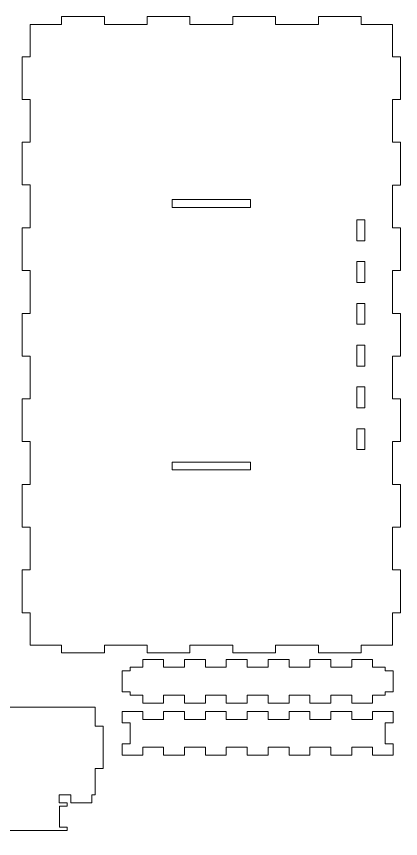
# Model space of a CAD drawing. Header units: millimetres. Extents: x -102 to 579, y -399 to 127.
# Drawn here: x 334 to 579, y -399 to 126 of the extents above; entities that cross this region are included whole.
import ezdxf

# ---------------------------------------------------------------- set-up
doc = ezdxf.new("R2010")
doc.units = ezdxf.units.MM
doc.header["$MEASUREMENT"] = 0
doc.layers.add('Layer 1', color=7, linetype='Continuous')

# ---------------------------------------------------------------- blocks, each defined once
blk = doc.blocks.new('block 23')
at = {"layer": 'Layer 1', "color": 7, "lineweight": 5, "true_color": 0xffffff}
blk.add_lwpolyline([(401.67, -325.15), (406.75, -325.15), (406.75, -338.49), (401.67, -338.49), (401.67, -345.79), (414.69, -345.79), (414.69, -340.71), (428.02, -340.71), (428.02, -345.79), (441.36, -345.79), (441.36, -340.71), (454.69, -340.71), (454.69, -345.79), (468.03, -345.79), (468.03, -340.71), (481.36, -340.71), (481.36, -345.79), (494.7, -345.79), (494.7, -340.71), (508.03, -340.71), (508.03, -345.79), (521.37, -345.79), (521.37, -340.71), (534.7, -340.71), (534.7, -345.79), (548.04, -345.79), (548.04, -340.71), (561.37, -340.71), (561.37, -345.79), (574.39, -345.79), (574.39, -338.49), (569.31, -338.49), (569.31, -325.15), (574.39, -325.15), (574.39, -317.85), (561.37, -317.85), (561.37, -322.93), (548.04, -322.93), (548.04, -317.85), (534.7, -317.85), (534.7, -322.93), (521.37, -322.93), (521.37, -317.85), (508.03, -317.85), (508.03, -322.93), (494.7, -322.93), (494.7, -317.85), (481.36, -317.85), (481.36, -322.93), (468.03, -322.93), (468.03, -317.85), (454.69, -317.85), (454.69, -322.93), (441.36, -322.93), (441.36, -317.85), (428.02, -317.85), (428.02, -322.93), (414.69, -322.93), (414.69, -317.85), (401.67, -317.85), (401.67, -325.15)], dxfattribs=at)
blk = doc.blocks.new('block 25')
at = {"layer": 'Layer 1', "color": 7, "lineweight": 5, "true_color": 0xffffff}
blk.add_lwpolyline([(483.56, -163.68), (433.56, -163.68), (433.56, -158.6), (483.56, -158.6), (483.56, -163.68)], dxfattribs=at)
blk = doc.blocks.new('block 26')
at = {"layer": 'Layer 1', "color": 7, "lineweight": 5, "true_color": 0xffffff}
blk.add_lwpolyline([(483.56, 3.96), (433.56, 3.96), (433.56, 9.04), (483.56, 9.04), (483.56, 3.96)], dxfattribs=at)
blk = doc.blocks.new('block 27')
at = {"layer": 'Layer 1', "color": 7, "lineweight": 5, "true_color": 0xffffff}
blk.add_lwpolyline([(417.54, 120.8), (417.54, 125.88), (444.87, 125.88), (444.87, 120.8), (472.17, 120.8), (472.17, 125.88), (499.48, 125.88), (499.48, 120.8), (526.78, 120.8), (526.78, 125.88), (554.09, 125.88), (554.09, 120.8), (574.08, 120.8), (574.08, 100.15), (579.16, 100.15), (579.16, 72.84), (574.08, 72.84), (574.08, 45.54), (579.16, 45.54), (579.16, 18.23), (574.08, 18.23), (574.08, -9.07), (579.16, -9.07), (579.16, -36.38), (574.08, -36.38), (574.08, -63.68), (579.16, -63.68), (579.16, -90.99), (574.08, -90.99), (574.08, -118.29), (579.16, -118.29), (579.16, -145.6), (574.08, -145.6), (574.08, -172.9), (579.16, -172.9), (579.16, -200.21), (574.08, -200.21), (574.08, -227.51), (579.16, -227.51), (579.16, -254.82), (574.08, -254.82), (574.08, -275.44), (554.09, -275.44), (554.09, -280.52), (526.78, -280.52), (526.78, -275.44), (499.48, -275.44), (499.48, -280.52), (472.17, -280.52), (472.17, -275.44), (444.87, -275.44), (444.87, -280.52), (417.54, -280.52), (417.54, -275.44), (390.26, -275.44), (390.26, -280.52), (362.95, -280.52), (362.95, -275.44), (342.94, -275.44), (342.94, -254.82), (337.86, -254.82), (337.86, -227.51), (342.94, -227.51), (342.94, -200.21), (337.86, -200.21), (337.86, -172.9), (342.94, -172.9), (342.94, -145.6), (337.86, -145.6), (337.86, -118.29), (342.94, -118.29), (342.94, -90.99), (337.86, -90.99), (337.86, -63.68), (342.94, -63.68), (342.94, -36.38), (337.86, -36.38), (337.86, -9.07), (342.94, -9.07), (342.94, 18.26), (337.86, 18.26), (337.86, 45.56), (342.94, 45.56), (342.94, 72.84), (337.86, 72.84), (337.86, 100.15), (342.94, 100.15), (342.94, 120.8), (362.95, 120.8), (362.95, 125.88), (390.26, 125.88), (390.26, 120.8), (417.54, 120.8)], dxfattribs=at)
blk = doc.blocks.new('block 28')
at = {"layer": 'Layer 1', "color": 7, "lineweight": 5, "true_color": 0xffffff}
blk.add_lwpolyline([(551.3, -3.98), (556.3, -3.98), (556.3, -17.31), (551.3, -17.31), (551.3, -3.98)], dxfattribs=at)
blk = doc.blocks.new('block 29')
at = {"layer": 'Layer 1', "color": 7, "lineweight": 5, "true_color": 0xffffff}
blk.add_lwpolyline([(551.3, -30.65), (556.3, -30.65), (556.3, -43.98), (551.3, -43.98), (551.3, -30.65)], dxfattribs=at)
blk = doc.blocks.new('block 30')
at = {"layer": 'Layer 1', "color": 7, "lineweight": 5, "true_color": 0xffffff}
blk.add_lwpolyline([(551.3, -57.32), (551.3, -70.65), (556.3, -70.65), (556.3, -57.32), (551.3, -57.32)], dxfattribs=at)
blk = doc.blocks.new('block 31')
at = {"layer": 'Layer 1', "color": 7, "lineweight": 5, "true_color": 0xffffff}
blk.add_lwpolyline([(551.3, -83.99), (556.3, -83.99), (556.3, -97.32), (551.3, -97.32), (551.3, -83.99)], dxfattribs=at)
blk = doc.blocks.new('block 32')
at = {"layer": 'Layer 1', "color": 7, "lineweight": 5, "true_color": 0xffffff}
blk.add_lwpolyline([(551.3, -110.66), (556.3, -110.66), (556.3, -123.99), (551.3, -123.99), (551.3, -110.66)], dxfattribs=at)
blk = doc.blocks.new('block 33')
at = {"layer": 'Layer 1', "color": 7, "lineweight": 5, "true_color": 0xffffff}
blk.add_lwpolyline([(551.3, -150.66), (556.3, -150.66), (556.3, -137.33), (551.3, -137.33), (551.3, -150.66)], dxfattribs=at)
blk = doc.blocks.new('block 24')
at = {"layer": 'Layer 1'}
for name in ['block 27', 'block 26', 'block 28', 'block 29', 'block 30', 'block 31', 'block 32', 'block 33', 'block 25']:
    blk.add_blockref(name, (0, 0), dxfattribs=at)
blk = doc.blocks.new('block 161')
at = {"layer": 'Layer 1', "color": 7, "lineweight": 5, "true_color": 0xffffff}
blk.add_lwpolyline([(406.75, -291.91), (401.67, -291.91), (401.67, -305.25), (406.75, -305.25), (406.75, -307.47), (414.69, -307.47), (414.69, -312.55), (428.02, -312.55), (428.02, -307.47), (441.36, -307.47), (441.36, -312.55), (454.69, -312.55), (454.69, -307.47), (468.03, -307.47), (468.03, -312.55), (481.36, -312.55), (481.36, -307.47), (494.7, -307.47), (494.7, -312.55), (508.03, -312.55), (508.03, -307.47), (521.37, -307.47), (521.37, -312.55), (534.7, -312.55), (534.7, -307.47), (548.04, -307.47), (548.04, -312.55), (561.37, -312.55), (561.37, -307.47), (569.31, -307.47), (569.31, -305.25), (574.39, -305.25), (574.39, -291.91), (569.31, -291.91), (569.31, -289.69), (561.37, -289.69), (561.37, -284.61), (548.04, -284.61), (548.04, -289.69), (534.7, -289.69), (534.7, -284.61), (521.37, -284.61), (521.37, -289.69), (508.03, -289.69), (508.03, -284.61), (494.7, -284.61), (494.7, -289.69), (481.36, -289.69), (481.36, -284.61), (468.03, -284.61), (468.03, -289.69), (454.69, -289.69), (454.69, -284.61), (441.36, -284.61), (441.36, -289.69), (428.02, -289.69), (428.02, -284.61), (414.69, -284.61), (414.69, -289.69), (406.75, -289.69), (406.75, -291.91)], dxfattribs=at)
blk = doc.blocks.new('block 163')
at = {"layer": 'Layer 1', "color": 7, "lineweight": 5, "true_color": 0xffffff}
blk.add_lwpolyline([(243.87, -393.94), (243.87, -399.02), (293.87, -399.02), (293.87, -393.94), (366.6, -393.94), (366.6, -391.72), (361.6, -391.72), (361.6, -378.38), (366.6, -378.38), (366.6, -376.16), (361.52, -376.16), (361.52, -371.16), (368.82, -371.16), (368.82, -376.16), (382.16, -376.16), (382.16, -371.16), (384.44, -371.16), (384.44, -354.2), (389.44, -354.2), (389.46, -327.2), (384.44, -327.2), (384.44, -315.2), (153.3, -315.2), (153.3, -327.2), (148.27, -327.2), (148.3, -354.2), (153.3, -354.2), (153.3, -393.94), (243.87, -393.94)], dxfattribs=at)

msp = doc.modelspace()

# ---------------------------------------------------------------- block references
at = {"layer": 'Layer 1'}
for name in ['block 24', 'block 161', 'block 163', 'block 23']:
    msp.add_blockref(name, (0, 0), dxfattribs=at)

doc.saveas('drawing.dxf')
